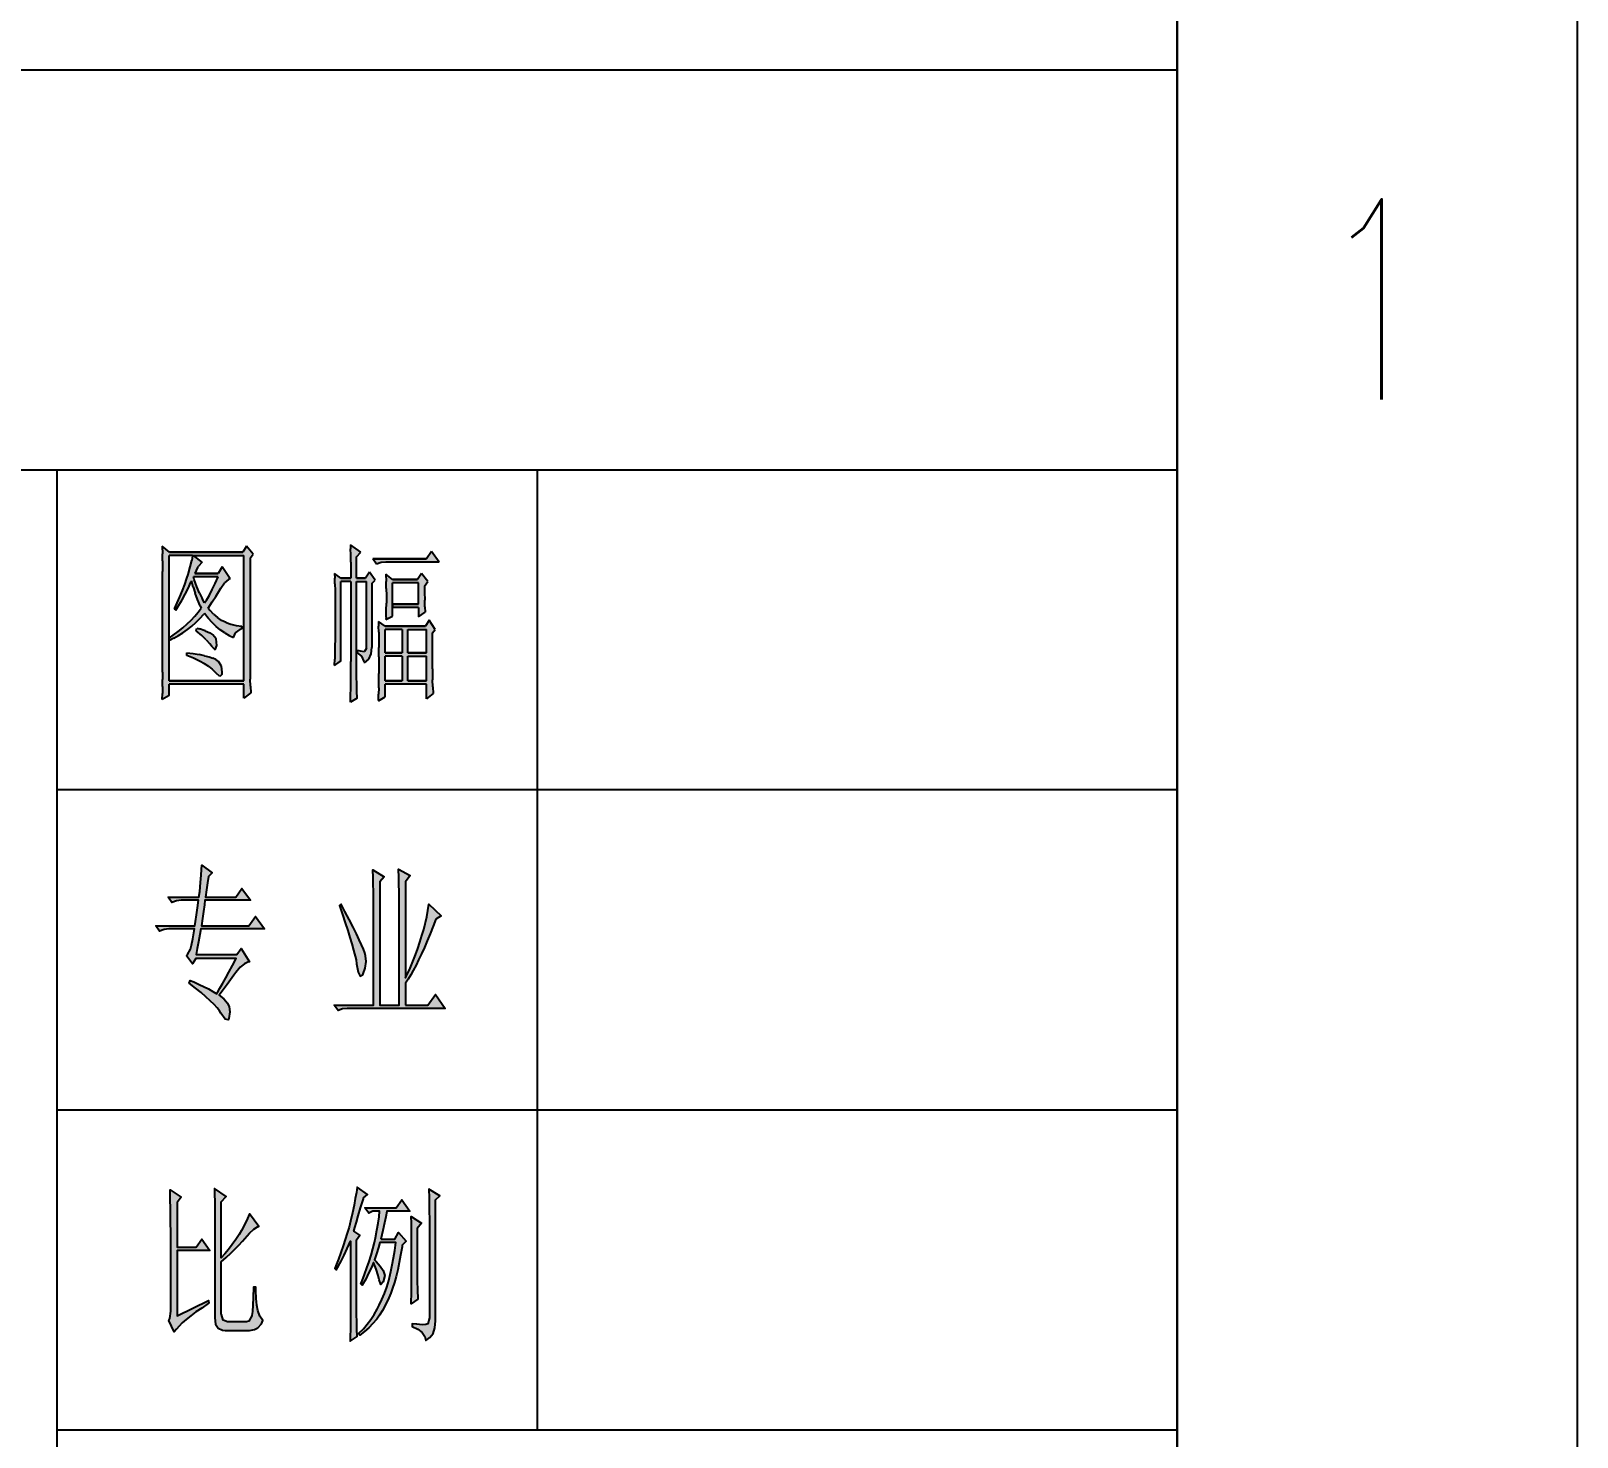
# Model space of a CAD drawing. Header units: inches. Extents: x 15 to 856, y 8 to 602.
# Drawn here: x 817.28 to 855.93, y 25.51 to 60.65 of the extents above; entities that cross this region are included whole.
import ezdxf
from ezdxf.enums import TextEntityAlignment as Align

# ---------------------------------------------------------------- set-up
doc = ezdxf.new("R2010")
doc.units = ezdxf.units.IN
doc.layers.add('1', color=7, linetype='Continuous')
doc.layers.add('图框', color=4, linetype='Continuous')
doc.styles.add('HZ', font='txt_____.ttf', dxfattribs={"width": 0.7, "bigfont": 'HZTXT'})

# ---------------------------------------------------------------- blocks, each defined once
blk = doc.blocks.new('tk1')
at = {"layer": '图框'}
for p, q in [((10, 584), (10, -10)), ((0, 287), (0, 0)), ((0, 287), (0, 0)), ((0, 287), (0, 0)), ((0, 287), (0, 0))]:
    blk.add_line(p, q, dxfattribs=at)
at = {"layer": '图框', "color": 1}
blk.add_line((0, 574), (0, 0), dxfattribs=at)
at = {"layer": '图框', "style": 'HZ', "width": 0.7}
blk.add_text('1', height=5, dxfattribs=at).set_placement((4.961, 33.756), align=Align.CENTER)

msp = doc.modelspace()

# ---------------------------------------------------------------- hatches: boundary and pattern name
at = {"layer": '1'}
h = msp.add_hatch(color=7, dxfattribs=at)
h.paths.add_polyline_path([(822.764, 47.476), (822.834, 47.576), (822.671, 47.776), (822.577, 47.626), (820.748, 47.626), (820.562, 47.776), (820.567, 47.585), (820.571, 47.404), (820.573, 47.234), (820.573, 47.142), (820.573, 44.626), (820.572, 44.445), (820.57, 44.267), (820.566, 44.09), (820.562, 43.943), (820.736, 44.043), (820.736, 44.326), (822.601, 44.326), (822.601, 43.976), (822.775, 44.109), (822.77, 44.273), (822.765, 44.448), (822.764, 44.636), (822.764, 44.709)], is_closed=False)
h.paths.add_polyline_path([(820.736, 47.542), (821.319, 47.542), (822.601, 47.542), (822.601, 44.409), (820.736, 44.409), (820.736, 45.409)], is_closed=False, flags=16)
h.paths.add_polyline_path([(820.838, 45.547), (820.96, 45.639), (821.075, 45.733), (821.183, 45.828), (821.283, 45.925), (821.376, 46.024), (821.461, 46.124), (821.54, 46.226), (821.515, 46.281), (821.448, 46.44), (821.388, 46.599), (821.337, 46.755), (821.295, 46.909), (821.28, 46.872), (821.21, 46.718), (821.138, 46.572), (821.061, 46.432), (820.982, 46.3), (820.899, 46.176), (820.864, 46.209), (820.866, 46.211), (820.937, 46.359), (821.005, 46.51), (821.068, 46.662), (821.126, 46.818), (821.179, 46.976), (821.208, 47.066), (821.265, 47.259), (821.302, 47.418), (821.317, 47.532), (821.356, 47.532), (821.563, 47.376), (821.47, 47.276), (821.446, 47.238), (821.377, 47.093), (821.959, 47.093), (822.065, 47.26), (822.263, 46.959), (822.223, 46.941), (822.122, 46.857), (822.029, 46.726), (821.978, 46.639), (821.902, 46.515), (821.814, 46.378), (821.715, 46.226), (821.759, 46.167), (821.845, 46.071), (821.941, 45.988), (822.046, 45.919), (822.159, 45.863), (822.282, 45.82), (822.413, 45.792), (822.554, 45.776), (822.554, 45.709), (822.508, 45.691), (822.395, 45.607), (822.344, 45.493), (822.24, 45.539), (822.124, 45.603), (822.014, 45.678), (821.909, 45.766), (821.808, 45.863), (821.712, 45.972), (821.622, 46.092), (821.604, 46.073), (821.505, 45.968), (821.404, 45.868), (821.3, 45.775), (821.192, 45.689), (821.082, 45.61), (820.97, 45.537), (820.854, 45.47), (820.746, 45.415), (820.746, 45.483)], is_closed=False, flags=0)
h.paths.add_polyline_path([(821.412, 45.66), (821.424, 45.726), (821.494, 45.705), (821.637, 45.656), (821.749, 45.608), (821.831, 45.559), (821.912, 45.454), (821.925, 45.293), (821.888, 45.186), (821.809, 45.259), (821.749, 45.335), (821.661, 45.43), (821.549, 45.538)], is_closed=False, flags=0)
h.paths.add_polyline_path([(821.179, 45.109), (821.337, 45.088), (821.49, 45.063), (821.623, 45.035), (821.735, 45.007), (821.828, 44.976), (821.902, 44.942), (821.966, 44.89), (822.045, 44.771), (822.065, 44.626), (822.058, 44.57), (822.005, 44.514), (821.902, 44.609), (821.881, 44.633), (821.813, 44.697), (821.725, 44.763), (821.618, 44.831), (821.491, 44.9), (821.345, 44.97), (821.179, 45.043)], is_closed=False, flags=0)
h.paths.add_polyline_path([(821.622, 46.359), (821.558, 46.465), (821.493, 46.597), (821.429, 46.755), (821.364, 46.941), (821.342, 47.009), (821.959, 47.009), (821.888, 46.841), (821.815, 46.688), (821.741, 46.55), (821.666, 46.425)], is_closed=False, flags=0)
h = msp.add_hatch(color=7, dxfattribs=at)
h.paths.add_polyline_path([(825.421, 47.509), (825.525, 47.626), (825.269, 47.809), (825.273, 47.704), (825.278, 47.56), (825.279, 47.376), (825.281, 47.153), (825.281, 46.976), (825.025, 46.976), (824.873, 47.093), (824.877, 46.974), (824.88, 46.83), (824.882, 46.664), (824.884, 46.473), (824.885, 46.258), (824.885, 46.043), (824.885, 45.834), (824.884, 45.636), (824.883, 45.449), (824.881, 45.27), (824.879, 45.103), (824.877, 44.945), (824.873, 44.797), (825.025, 44.91), (825.025, 46.893), (825.281, 46.893), (825.281, 44.893), (825.281, 44.751), (825.279, 44.594), (825.278, 44.422), (825.275, 44.234), (825.272, 44.032), (825.269, 43.876), (825.432, 43.976), (825.428, 44.151), (825.425, 44.328), (825.423, 44.506), (825.421, 44.685), (825.421, 44.826), (825.421, 46.893), (825.666, 46.893), (825.666, 45.226), (825.619, 45.143), (825.513, 45.159), (825.444, 45.176), (825.444, 45.109), (825.555, 45.026), (825.613, 44.893), (825.619, 44.859), (825.727, 44.953), (825.789, 45.079), (825.806, 45.238), (825.806, 46.842), (825.887, 46.926), (825.747, 47.126), (825.642, 46.976), (825.421, 46.976)], is_closed=False)
h.paths.add_polyline_path([(827.297, 47.643), (827.168, 47.459), (825.829, 47.459), (825.922, 47.326), (826.038, 47.365), (826.155, 47.376), (827.483, 47.376)], is_closed=False)
h.paths.add_polyline_path([(826.318, 46.859), (826.97, 46.859), (826.97, 46.326), (826.318, 46.326), (826.318, 46.242), (826.97, 46.242), (826.97, 46.009), (827.134, 46.126), (827.129, 46.26), (827.124, 46.427), (827.123, 46.627), (827.122, 46.776), (827.204, 46.893), (827.041, 47.093), (826.948, 46.943), (826.318, 46.943), (826.155, 47.076), (826.161, 46.894), (826.165, 46.717), (826.167, 46.542), (826.167, 46.526), (826.166, 46.352), (826.163, 46.175), (826.157, 45.995), (826.155, 45.942), (826.318, 46.026), (826.318, 46.242), (826.318, 46.326)], is_closed=False)
h.paths.add_polyline_path([(827.32, 45.609), (827.39, 45.693), (827.239, 45.926), (827.146, 45.776), (826.132, 45.776), (825.969, 45.893), (825.973, 45.773), (825.976, 45.625), (825.978, 45.448), (825.979, 45.243), (825.98, 45.009), (825.98, 44.993), (825.98, 44.785), (825.979, 44.589), (825.978, 44.405), (825.975, 44.233), (825.972, 44.072), (825.969, 43.923), (825.969, 43.91), (826.132, 44.009), (826.132, 44.326), (827.168, 44.326), (827.168, 43.959), (827.332, 44.093), (827.327, 44.26), (827.323, 44.436), (827.321, 44.62), (827.32, 44.709)], is_closed=False)
h.paths.add_polyline_path([(826.132, 45.693), (826.563, 45.693), (826.563, 45.109), (826.132, 45.109)], is_closed=False, flags=16)
h.paths.add_polyline_path([(826.132, 45.026), (826.563, 45.026), (826.563, 44.409), (826.132, 44.409)], is_closed=False, flags=16)
h.paths.add_polyline_path([(826.703, 45.693), (827.168, 45.693), (827.168, 45.109), (826.703, 45.109)], is_closed=False, flags=16)
h.paths.add_polyline_path([(826.703, 45.026), (827.168, 45.026), (827.168, 44.409), (826.703, 44.409)], is_closed=False, flags=16)
h = msp.add_hatch(color=7, dxfattribs=at)
h.paths.add_polyline_path([(821.471, 37.884), (821.504, 38.069), (821.528, 38.206), (823.117, 38.206), (822.894, 38.519), (822.728, 38.287), (821.542, 38.287), (821.566, 38.467), (821.595, 38.643), (821.618, 38.813), (821.632, 38.923), (822.766, 38.923), (822.557, 39.221), (822.406, 39.003), (821.647, 39.003), (821.67, 39.183), (821.694, 39.359), (821.718, 39.52), (821.808, 39.606), (821.552, 39.805), (821.547, 39.696), (821.538, 39.549), (821.523, 39.364), (821.5, 39.141), (821.481, 39.003), (820.712, 39.003), (820.807, 38.87), (820.921, 38.908), (821.04, 38.923), (821.471, 38.923), (821.447, 38.733), (821.419, 38.557), (821.395, 38.391), (821.376, 38.287), (820.399, 38.287), (820.494, 38.154), (820.608, 38.192), (820.727, 38.206), (821.367, 38.206), (821.329, 37.964), (821.296, 37.798), (821.272, 37.704), (821.191, 37.566), (821.168, 37.538), (821.319, 37.338), (821.4, 37.471), (822.415, 37.471), (822.32, 37.296), (822.23, 37.13), (822.149, 36.983), (822.074, 36.85), (822.007, 36.726), (821.946, 36.622), (821.927, 36.589), (821.827, 36.646), (821.723, 36.707), (821.485, 36.821), (821.353, 36.883), (821.263, 36.921), (821.239, 36.855), (821.395, 36.731), (821.533, 36.617), (821.656, 36.513), (821.765, 36.413), (821.86, 36.319), (821.936, 36.233), (821.998, 36.157), (822.031, 36.105), (822.135, 35.953), (822.211, 35.934), (822.23, 35.972), (822.249, 36.138), (822.24, 36.257), (822.197, 36.352), (822.102, 36.461), (821.983, 36.556), (822.088, 36.688), (822.183, 36.817), (822.273, 36.935), (822.353, 37.049), (822.406, 37.12), (822.51, 37.248), (822.619, 37.334), (822.723, 37.381), (822.742, 37.386), (822.534, 37.722), (822.429, 37.571), (821.414, 37.571), (821.438, 37.718)], is_closed=False)
h.paths.add_polyline_path([(825.626, 37.609), (825.593, 37.699), (825.546, 37.808), (825.489, 37.936), (825.418, 38.088), (825.337, 38.254), (825.237, 38.443), (825.128, 38.647), (825.038, 38.823), (824.991, 38.79), (825.071, 38.567), (825.138, 38.358), (825.204, 38.168), (825.256, 37.993), (825.304, 37.832), (825.346, 37.68), (825.408, 37.433), (825.422, 37.338), (825.465, 37.125), (825.512, 37.03), (825.569, 37.058), (825.588, 37.087), (825.64, 37.229), (825.659, 37.395), (825.645, 37.538)], is_closed=False, flags=17)
h.paths.add_polyline_path([(826.646, 39.387), (826.765, 39.539), (826.47, 39.705), (826.48, 39.492), (826.48, 39.307), (826.485, 39.15), (826.485, 36.304), (826.006, 36.304), (826.006, 39.387), (826.11, 39.506), (825.83, 39.686), (825.835, 39.496), (825.84, 39.316), (825.844, 39.15), (825.844, 36.304), (824.863, 36.304), (824.957, 36.171), (825.071, 36.209), (825.19, 36.219), (827.637, 36.219), (827.395, 36.57), (827.206, 36.304), (826.646, 36.304), (826.646, 36.855), (826.708, 36.949), (826.774, 37.058), (826.84, 37.172), (826.907, 37.3), (826.973, 37.438), (827.044, 37.585), (827.116, 37.741), (827.187, 37.907), (827.258, 38.083), (827.334, 38.273), (827.405, 38.453), (827.533, 38.538), (827.229, 38.823), (827.206, 38.666), (827.177, 38.51), (827.101, 38.197), (827.054, 38.04), (827.006, 37.879), (826.954, 37.718), (826.893, 37.556), (826.826, 37.395), (826.76, 37.229), (826.646, 36.987)], is_closed=False)
h = msp.add_hatch(color=7, dxfattribs=at)
h.paths.add_polyline_path([(821.163, 28.445), (821.277, 28.535), (821.405, 28.635), (821.552, 28.734), (821.708, 28.843), (821.727, 28.853), (821.718, 28.924), (820.935, 28.54), (820.935, 30.171), (821.751, 30.171), (821.552, 30.456), (821.414, 30.257), (820.935, 30.257), (820.935, 31.371), (821.04, 31.504), (820.76, 31.689), (820.764, 31.561), (820.764, 31.414), (820.769, 31.253), (820.769, 30.864), (820.774, 30.636), (820.774, 28.654), (820.75, 28.473), (820.727, 28.421), (820.864, 28.137), (820.916, 28.208), (820.983, 28.279), (821.063, 28.36)], is_closed=False)
h.paths.add_polyline_path([(823.041, 28.341), (823.079, 28.421), (822.999, 28.526), (822.951, 28.673), (822.927, 28.801), (822.913, 28.971), (822.904, 29.175), (822.904, 29.256), (822.847, 29.256), (822.837, 29), (822.828, 28.801), (822.818, 28.644), (822.799, 28.545), (822.799, 28.54), (822.728, 28.407), (822.671, 28.388), (822.192, 28.388), (822.083, 28.431), (822.045, 28.568), (822.04, 28.587), (822.04, 29.887), (822.164, 29.996), (822.278, 30.105), (822.382, 30.205), (822.477, 30.304), (822.567, 30.404), (822.624, 30.47), (822.742, 30.608), (822.851, 30.707), (822.946, 30.76), (822.975, 30.774), (822.742, 31.087), (822.695, 30.968), (822.629, 30.826), (822.543, 30.669), (822.486, 30.57), (822.401, 30.442), (822.315, 30.318), (822.221, 30.2), (822.126, 30.086), (822.04, 29.986), (822.04, 31.39), (822.159, 31.523), (821.87, 31.722), (821.87, 31.566), (821.874, 31.4), (821.879, 31.22), (821.879, 28.488), (821.898, 28.331), (821.965, 28.227), (822.069, 28.179), (822.135, 28.17), (822.742, 28.17), (822.87, 28.194), (822.951, 28.236)], is_closed=False)
h.paths.add_polyline_path([(825.422, 28.563), (825.422, 30.437), (825.503, 30.556), (825.351, 30.655), (825.38, 30.75), (825.418, 30.878), (825.465, 31.039), (825.522, 31.239), (825.593, 31.466), (825.598, 31.49), (825.693, 31.571), (825.436, 31.756), (825.418, 31.623), (825.389, 31.471), (825.361, 31.3), (825.318, 31.111), (825.27, 30.907), (825.233, 30.755), (825.185, 30.603), (825.138, 30.447), (825.085, 30.285), (825.029, 30.124), (824.967, 29.958), (824.901, 29.792), (824.877, 29.721), (824.91, 29.688), (824.972, 29.787), (825.033, 29.906), (825.109, 30.053), (825.185, 30.219), (825.27, 30.404), (825.27, 28.412), (825.266, 28.222), (825.261, 28.004), (825.261, 27.904), (825.436, 28.023), (825.427, 28.213), (825.427, 28.393)], is_closed=False)
h.paths.add_polyline_path([(826.178, 31.153), (826.75, 31.153), (826.556, 31.438), (826.414, 31.239), (825.631, 31.239), (825.726, 31.106), (825.83, 31.153), (825.996, 31.153), (825.982, 31.016), (825.958, 30.854), (825.93, 30.679), (825.892, 30.484), (825.868, 30.371), (825.783, 30.058), (825.735, 29.896), (825.678, 29.74), (825.621, 29.574), (825.56, 29.413), (825.527, 29.337), (825.565, 29.303), (825.65, 29.455), (825.721, 29.602), (825.792, 29.745), (825.844, 29.873), (825.911, 29.702), (825.958, 29.545), (825.982, 29.436), (826.029, 29.318), (826.086, 29.389), (826.124, 29.545), (826.086, 29.673), (826.015, 29.782), (825.911, 29.896), (825.868, 29.939), (825.92, 30.086), (825.968, 30.247), (826.006, 30.371), (826.404, 30.371), (826.376, 30.171), (826.347, 29.986), (826.314, 29.811), (826.281, 29.65), (826.248, 29.498), (826.229, 29.422), (826.176, 29.256), (826.119, 29.095), (826.053, 28.943), (825.987, 28.801), (825.935, 28.706), (825.863, 28.573), (825.778, 28.45), (825.688, 28.331), (825.593, 28.217), (825.479, 28.103), (825.503, 28.056), (825.621, 28.146), (825.726, 28.241), (825.825, 28.345), (825.916, 28.445), (825.925, 28.454), (825.996, 28.554), (826.067, 28.673), (826.143, 28.815), (826.224, 28.986), (826.276, 29.104), (826.323, 29.232), (826.366, 29.37), (826.409, 29.522), (826.452, 29.688), (826.489, 29.868), (826.523, 30.058), (826.561, 30.262), (826.565, 30.304), (826.66, 30.404), (826.47, 30.622), (826.38, 30.456), (826.029, 30.456), (826.077, 30.674), (826.119, 30.859), (826.153, 31.016)], is_closed=False)
h.paths.add_polyline_path([(826.94, 30.722), (827.044, 30.854), (826.788, 31.02), (826.793, 30.854), (826.798, 30.679), (826.798, 29.308), (826.793, 29.109), (826.788, 28.872), (826.788, 28.839), (826.95, 28.957), (826.945, 29.199), (826.94, 29.398)], is_closed=False)
h.paths.add_polyline_path([(827.395, 31.438), (827.5, 31.537), (827.229, 31.703), (827.234, 31.49), (827.239, 31.3), (827.239, 31.13), (827.244, 30.982), (827.244, 28.488), (827.201, 28.341), (827.149, 28.322), (827.059, 28.317), (826.931, 28.326), (826.812, 28.341), (826.812, 28.269), (826.954, 28.208), (827.063, 28.122), (827.125, 28.018), (827.149, 27.923), (827.253, 27.994), (827.334, 28.099), (827.376, 28.241), (827.395, 28.416)], is_closed=False)

# ---------------------------------------------------------------- linework, layer by layer
at = {"color": 7}
for p, q in [((820.748, 47.626), (820.562, 47.776)), ((820.562, 47.776), (820.567, 47.585)), ((820.571, 47.404), (820.567, 47.585)), ((820.736, 45.409), (820.736, 47.542)), ((821.319, 47.542), (820.736, 47.542)), ((822.577, 47.626), (820.748, 47.626)), ((822.577, 47.626), (820.748, 47.626)), ((820.748, 47.626), (822.577, 47.626)), ((820.748, 47.626), (820.748, 47.626)), ((821.319, 47.542), (822.601, 47.542)), ((822.671, 47.776), (822.577, 47.626)), ((822.601, 44.409), (822.601, 47.542)), ((822.834, 47.576), (822.671, 47.776)), ((822.764, 47.476), (822.834, 47.576)), ((825.525, 47.626), (825.269, 47.809)), ((825.269, 47.809), (825.273, 47.704)), ((825.278, 47.56), (825.273, 47.704)), ((825.279, 47.376), (825.278, 47.56)), ((825.421, 47.509), (825.525, 47.626)), ((827.297, 47.643), (827.168, 47.459)), ((827.483, 47.376), (827.297, 47.643)), ((820.571, 47.404), (820.573, 47.234)), ((820.573, 47.234), (820.573, 47.142)), ((821.208, 47.066), (821.265, 47.259)), ((821.265, 47.259), (821.302, 47.418)), ((821.317, 47.532), (821.302, 47.418)), ((821.317, 47.532), (821.356, 47.532)), ((821.563, 47.376), (821.356, 47.532)), ((821.446, 47.238), (821.377, 47.093)), ((821.446, 47.238), (821.47, 47.276)), ((821.563, 47.376), (821.47, 47.276)), ((822.065, 47.26), (821.959, 47.093)), ((822.263, 46.959), (822.065, 47.26)), ((822.764, 47.476), (822.764, 44.709)), ((825.279, 47.376), (825.281, 47.153)), ((825.421, 46.976), (825.421, 47.509)), ((825.922, 47.326), (825.829, 47.459)), ((827.168, 47.459), (825.829, 47.459)), ((827.168, 47.459), (825.829, 47.459)), ((825.829, 47.459), (827.168, 47.459)), ((825.829, 47.459), (825.829, 47.459)), ((826.038, 47.365), (825.922, 47.326)), ((826.155, 47.376), (826.038, 47.365)), ((827.483, 47.376), (826.155, 47.376)), ((820.573, 44.626), (820.573, 47.142)), ((821.068, 46.662), (821.126, 46.818)), ((821.126, 46.818), (821.179, 46.976)), ((821.179, 46.976), (821.208, 47.066)), ((821.21, 46.718), (821.28, 46.872)), ((821.295, 46.909), (821.28, 46.872)), ((821.337, 46.755), (821.295, 46.909)), ((821.959, 47.009), (821.342, 47.009)), ((821.364, 46.941), (821.342, 47.009)), ((821.429, 46.755), (821.364, 46.941)), ((821.959, 47.093), (821.377, 47.093)), ((821.959, 47.093), (821.377, 47.093)), ((821.377, 47.093), (821.959, 47.093)), ((821.377, 47.093), (821.377, 47.093)), ((821.815, 46.688), (821.888, 46.841)), ((821.888, 46.841), (821.959, 47.009)), ((822.029, 46.726), (822.122, 46.857)), ((822.223, 46.941), (822.122, 46.857)), ((822.263, 46.959), (822.223, 46.941)), ((824.873, 47.093), (824.877, 46.974)), ((825.025, 46.976), (824.873, 47.093)), ((824.88, 46.83), (824.877, 46.974)), ((824.88, 46.83), (824.882, 46.664)), ((825.281, 46.976), (825.025, 46.976)), ((825.281, 46.976), (825.025, 46.976)), ((825.025, 46.976), (825.281, 46.976)), ((825.025, 46.976), (825.025, 46.976)), ((825.281, 46.893), (825.025, 46.893)), ((825.025, 44.91), (825.025, 46.893)), ((825.281, 47.153), (825.281, 46.976)), ((825.281, 46.893), (825.281, 44.893)), ((825.421, 46.976), (825.642, 46.976)), ((825.642, 46.976), (825.421, 46.976)), ((825.642, 46.976), (825.421, 46.976)), ((825.421, 44.826), (825.421, 46.893)), ((825.421, 46.893), (825.666, 46.893)), ((825.747, 47.126), (825.642, 46.976)), ((825.666, 45.226), (825.666, 46.893)), ((825.887, 46.926), (825.747, 47.126)), ((825.806, 46.842), (825.887, 46.926)), ((825.806, 46.842), (825.806, 45.242)), ((826.155, 47.076), (826.161, 46.894)), ((826.318, 46.943), (826.155, 47.076)), ((826.165, 46.717), (826.161, 46.894)), ((826.948, 46.943), (826.318, 46.943)), ((826.948, 46.943), (826.318, 46.943)), ((826.318, 46.943), (826.948, 46.943)), ((826.318, 46.943), (826.318, 46.943)), ((826.97, 46.859), (826.318, 46.859)), ((826.318, 46.326), (826.318, 46.859)), ((827.041, 47.093), (826.948, 46.943)), ((826.97, 46.326), (826.97, 46.859)), ((827.204, 46.893), (827.041, 47.093)), ((827.122, 46.776), (827.204, 46.893)), ((827.122, 46.776), (827.123, 46.627)), ((820.937, 46.359), (821.005, 46.51)), ((820.982, 46.3), (821.061, 46.432)), ((821.005, 46.51), (821.068, 46.662)), ((821.061, 46.432), (821.138, 46.572)), ((821.138, 46.572), (821.21, 46.718)), ((821.337, 46.755), (821.388, 46.599)), ((821.448, 46.44), (821.388, 46.599)), ((821.493, 46.597), (821.429, 46.755)), ((821.515, 46.281), (821.448, 46.44)), ((821.493, 46.597), (821.558, 46.465)), ((821.622, 46.359), (821.558, 46.465)), ((821.622, 46.359), (821.666, 46.425)), ((821.666, 46.425), (821.741, 46.55)), ((821.741, 46.55), (821.815, 46.688)), ((821.814, 46.378), (821.902, 46.515)), ((821.902, 46.515), (821.978, 46.639)), ((821.978, 46.639), (822.029, 46.726)), ((824.882, 46.664), (824.884, 46.473)), ((824.884, 46.473), (824.885, 46.258)), ((826.165, 46.717), (826.167, 46.542)), ((826.167, 46.526), (826.166, 46.352)), ((826.167, 46.542), (826.167, 46.526)), ((827.123, 46.627), (827.124, 46.427)), ((827.129, 46.26), (827.124, 46.427)), ((820.866, 46.211), (820.864, 46.209)), ((820.864, 46.209), (820.899, 46.176)), ((820.866, 46.211), (820.937, 46.359)), ((820.899, 46.176), (820.982, 46.3)), ((821.283, 45.925), (821.376, 46.024)), ((821.376, 46.024), (821.461, 46.124)), ((821.461, 46.124), (821.54, 46.226)), ((821.505, 45.968), (821.604, 46.073)), ((821.515, 46.281), (821.54, 46.226)), ((821.622, 46.092), (821.604, 46.073)), ((821.712, 45.972), (821.622, 46.092)), ((821.715, 46.226), (821.814, 46.378)), ((821.715, 46.226), (821.759, 46.167)), ((821.845, 46.071), (821.759, 46.167)), ((821.845, 46.071), (821.941, 45.988)), ((824.885, 46.258), (824.885, 46.043)), ((824.885, 46.043), (824.885, 45.834)), ((826.155, 45.942), (826.318, 46.026)), ((826.157, 45.995), (826.163, 46.175)), ((826.163, 46.175), (826.166, 46.352)), ((826.318, 46.326), (826.318, 46.242)), ((826.318, 46.242), (826.318, 46.326)), ((826.97, 46.326), (826.318, 46.326)), ((826.97, 46.326), (826.318, 46.326)), ((826.318, 46.326), (826.97, 46.326)), ((826.318, 46.326), (826.318, 46.326)), ((826.97, 46.242), (826.318, 46.242)), ((826.318, 46.026), (826.318, 46.242)), ((826.97, 46.242), (826.97, 46.009)), ((826.97, 46.009), (827.134, 46.126)), ((827.129, 46.26), (827.134, 46.126)), ((820.838, 45.547), (820.96, 45.639)), ((820.96, 45.639), (821.075, 45.733)), ((820.97, 45.537), (821.082, 45.61)), ((821.075, 45.733), (821.183, 45.828)), ((821.082, 45.61), (821.192, 45.689)), ((821.183, 45.828), (821.283, 45.925)), ((821.192, 45.689), (821.3, 45.775)), ((821.3, 45.775), (821.404, 45.868)), ((821.404, 45.868), (821.505, 45.968)), ((821.412, 45.66), (821.424, 45.726)), ((821.549, 45.538), (821.412, 45.66)), ((821.424, 45.726), (821.494, 45.705)), ((821.637, 45.656), (821.494, 45.705)), ((821.637, 45.656), (821.749, 45.608)), ((821.808, 45.863), (821.712, 45.972)), ((821.909, 45.766), (821.808, 45.863)), ((822.014, 45.678), (821.909, 45.766)), ((822.046, 45.919), (821.941, 45.988)), ((822.124, 45.603), (822.014, 45.678)), ((822.159, 45.863), (822.046, 45.919)), ((822.159, 45.863), (822.282, 45.82)), ((822.282, 45.82), (822.413, 45.792)), ((822.395, 45.607), (822.508, 45.691)), ((822.413, 45.792), (822.554, 45.776)), ((822.554, 45.709), (822.508, 45.691)), ((822.554, 45.709), (822.554, 45.776)), ((824.884, 45.636), (824.883, 45.449)), ((824.885, 45.834), (824.884, 45.636)), ((825.969, 45.893), (825.973, 45.773)), ((826.132, 45.776), (825.969, 45.893)), ((825.976, 45.625), (825.973, 45.773)), ((825.976, 45.625), (825.978, 45.448)), ((827.146, 45.776), (826.132, 45.776)), ((827.146, 45.776), (826.132, 45.776)), ((826.132, 45.776), (827.146, 45.776)), ((826.132, 45.776), (826.132, 45.776)), ((826.563, 45.693), (826.132, 45.693)), ((826.132, 45.109), (826.132, 45.693)), ((826.157, 45.995), (826.155, 45.942)), ((826.563, 45.693), (826.563, 45.109)), ((826.703, 45.693), (827.168, 45.693)), ((826.703, 45.109), (826.703, 45.693)), ((827.239, 45.926), (827.146, 45.776)), ((827.168, 45.109), (827.168, 45.693)), ((827.39, 45.693), (827.239, 45.926)), ((827.32, 45.609), (827.39, 45.693)), ((827.32, 44.709), (827.32, 45.609)), ((820.736, 44.409), (820.736, 45.409)), ((820.746, 45.483), (820.838, 45.547)), ((820.746, 45.415), (820.746, 45.483)), ((820.854, 45.47), (820.746, 45.415)), ((820.854, 45.47), (820.97, 45.537)), ((821.661, 45.43), (821.549, 45.538)), ((821.661, 45.43), (821.749, 45.335)), ((821.749, 45.608), (821.831, 45.559)), ((821.809, 45.259), (821.749, 45.335)), ((821.809, 45.259), (821.888, 45.186)), ((821.912, 45.454), (821.831, 45.559)), ((821.888, 45.186), (821.925, 45.293)), ((821.925, 45.293), (821.912, 45.454)), ((822.124, 45.603), (822.24, 45.539)), ((822.24, 45.539), (822.344, 45.493)), ((822.344, 45.493), (822.395, 45.607)), ((824.881, 45.27), (824.879, 45.103)), ((824.883, 45.449), (824.881, 45.27)), ((825.666, 45.226), (825.619, 45.143)), ((825.789, 45.079), (825.806, 45.238)), ((825.806, 45.242), (825.806, 45.238)), ((825.978, 45.448), (825.979, 45.243)), ((825.98, 45.009), (825.979, 45.243)), ((821.179, 45.043), (821.179, 45.109)), ((821.179, 45.109), (821.337, 45.088)), ((821.345, 44.97), (821.179, 45.043)), ((821.337, 45.088), (821.49, 45.063)), ((821.491, 44.9), (821.345, 44.97)), ((821.623, 45.035), (821.49, 45.063)), ((821.618, 44.831), (821.491, 44.9)), ((821.623, 45.035), (821.735, 45.007)), ((821.735, 45.007), (821.828, 44.976)), ((821.902, 44.942), (821.828, 44.976)), ((821.966, 44.89), (821.902, 44.942)), ((822.045, 44.771), (821.966, 44.89)), ((824.873, 44.797), (824.877, 44.945)), ((825.025, 44.91), (824.873, 44.797)), ((824.873, 44.792), (825.025, 44.91)), ((825.025, 44.91), (824.873, 44.797)), ((824.879, 45.103), (824.877, 44.945)), ((825.281, 44.751), (825.281, 44.893)), ((825.444, 45.109), (825.444, 45.176)), ((825.444, 45.176), (825.513, 45.159)), ((825.555, 45.026), (825.444, 45.109)), ((825.513, 45.159), (825.619, 45.143)), ((825.613, 44.893), (825.555, 45.026)), ((825.613, 44.893), (825.619, 44.859)), ((825.619, 44.859), (825.727, 44.953)), ((825.727, 44.953), (825.789, 45.079)), ((825.98, 45.009), (825.98, 44.993)), ((825.98, 44.993), (825.98, 44.785)), ((826.563, 45.109), (826.132, 45.109)), ((826.563, 45.109), (826.132, 45.109)), ((826.132, 45.109), (826.563, 45.109)), ((826.132, 45.109), (826.132, 45.109)), ((826.132, 44.409), (826.132, 45.026)), ((826.563, 45.026), (826.132, 45.026)), ((826.563, 45.026), (826.563, 44.409)), ((826.703, 45.109), (827.168, 45.109)), ((827.168, 45.109), (826.703, 45.109)), ((827.168, 45.109), (826.703, 45.109)), ((826.703, 44.409), (826.703, 45.026)), ((826.703, 45.026), (827.168, 45.026)), ((827.168, 44.409), (827.168, 45.026)), ((820.573, 44.626), (820.572, 44.445)), ((821.725, 44.763), (821.618, 44.831)), ((821.725, 44.763), (821.813, 44.697)), ((821.813, 44.697), (821.881, 44.633)), ((821.902, 44.609), (821.881, 44.633)), ((822.005, 44.514), (821.902, 44.609)), ((822.058, 44.57), (822.005, 44.514)), ((822.065, 44.626), (822.045, 44.771)), ((822.058, 44.57), (822.065, 44.626)), ((822.764, 44.709), (822.764, 44.636)), ((822.764, 44.636), (822.765, 44.448)), ((824.873, 44.797), (824.873, 44.792)), ((825.278, 44.422), (825.279, 44.594)), ((825.279, 44.594), (825.281, 44.751)), ((825.421, 44.685), (825.421, 44.826)), ((825.423, 44.506), (825.421, 44.685)), ((825.425, 44.328), (825.423, 44.506)), ((825.978, 44.405), (825.979, 44.589)), ((825.98, 44.785), (825.979, 44.589)), ((827.32, 44.709), (827.321, 44.62)), ((827.321, 44.62), (827.323, 44.436)), ((820.562, 43.943), (820.566, 44.09)), ((820.57, 44.267), (820.566, 44.09)), ((820.57, 44.267), (820.572, 44.445)), ((822.601, 44.409), (820.736, 44.409)), ((822.601, 44.409), (820.736, 44.409)), ((820.736, 44.409), (822.601, 44.409)), ((820.736, 44.409), (820.736, 44.409)), ((822.601, 44.326), (820.736, 44.326)), ((820.736, 44.043), (820.736, 44.326)), ((822.601, 43.976), (822.601, 44.326)), ((822.775, 44.109), (822.601, 43.976)), ((822.77, 44.273), (822.765, 44.448)), ((822.77, 44.273), (822.775, 44.109)), ((825.272, 44.032), (825.275, 44.234)), ((825.275, 44.234), (825.278, 44.422)), ((825.428, 44.151), (825.425, 44.328)), ((825.432, 43.976), (825.428, 44.151)), ((825.969, 43.923), (825.972, 44.072)), ((825.975, 44.233), (825.972, 44.072)), ((825.975, 44.233), (825.978, 44.405)), ((826.563, 44.409), (826.132, 44.409)), ((826.563, 44.409), (826.132, 44.409)), ((826.132, 44.409), (826.563, 44.409)), ((826.132, 44.409), (826.132, 44.409)), ((827.168, 44.326), (826.132, 44.326)), ((826.132, 44.009), (826.132, 44.326)), ((826.703, 44.409), (827.168, 44.409)), ((827.168, 44.409), (826.703, 44.409)), ((827.168, 44.409), (826.703, 44.409)), ((827.168, 43.959), (827.168, 44.326)), ((827.332, 44.093), (827.168, 43.959)), ((827.327, 44.26), (827.323, 44.436)), ((827.327, 44.26), (827.332, 44.093)), ((820.736, 44.043), (820.562, 43.943)), ((825.269, 43.876), (825.272, 44.032)), ((825.432, 43.976), (825.269, 43.876)), ((825.969, 43.91), (826.132, 44.009)), ((825.969, 43.923), (825.969, 43.91))]:
    msp.add_line(p, q, dxfattribs=at)
at = {"layer": '1', "color": 7}
for points in [[(665.932, 17.681), (845.932, 17.681), (845.932, 91.681)], [(665.932, 59.681), (845.932, 59.681)], [(727.932, 49.681), (845.932, 49.681)], [(817.932, 49.681), (817.932, 17.681)], [(829.932, 49.681), (829.932, 25.681)], [(845.932, 41.681), (817.932, 41.681)], [(845.932, 33.681), (817.932, 33.681)], [(845.932, 25.681), (817.932, 25.681)]]:
    msp.add_lwpolyline(points, dxfattribs=at)
for points in [[(665.932, 75.681), (845.932, 75.681), (845.932, 17.681), (665.932, 17.681)], [(822.24, 36.257), (822.249, 36.138), (822.23, 35.972), (822.211, 35.934), (822.135, 35.953), (822.031, 36.105), (821.998, 36.157), (821.936, 36.233), (821.86, 36.319), (821.765, 36.413), (821.656, 36.513), (821.533, 36.617), (821.395, 36.731), (821.239, 36.855), (821.263, 36.921), (821.353, 36.883), (821.485, 36.821), (821.723, 36.707), (821.827, 36.646), (821.927, 36.589), (821.946, 36.622), (822.007, 36.726), (822.074, 36.85), (822.149, 36.983), (822.23, 37.13), (822.32, 37.296), (822.415, 37.471), (821.4, 37.471), (821.319, 37.338), (821.168, 37.538), (821.191, 37.566), (821.272, 37.704), (821.296, 37.798), (821.329, 37.964), (821.367, 38.206), (820.727, 38.206), (820.608, 38.192), (820.494, 38.154), (820.399, 38.287), (821.376, 38.287), (821.395, 38.391), (821.419, 38.557), (821.447, 38.733), (821.471, 38.923), (821.04, 38.923), (820.921, 38.908), (820.807, 38.87), (820.712, 39.003), (821.481, 39.003), (821.5, 39.141), (821.523, 39.364), (821.538, 39.549), (821.547, 39.696), (821.552, 39.805), (821.808, 39.606), (821.718, 39.52), (821.694, 39.359), (821.67, 39.183), (821.647, 39.003), (822.406, 39.003), (822.557, 39.221), (822.766, 38.923), (821.632, 38.923), (821.618, 38.813), (821.595, 38.643), (821.566, 38.467), (821.542, 38.287), (822.728, 38.287), (822.894, 38.519), (823.117, 38.206), (821.528, 38.206), (821.504, 38.069), (821.471, 37.884), (821.438, 37.718), (821.414, 37.571), (822.429, 37.571), (822.534, 37.722), (822.742, 37.386), (822.723, 37.381), (822.619, 37.334), (822.51, 37.248), (822.406, 37.12), (822.353, 37.049), (822.273, 36.935), (822.183, 36.817), (822.088, 36.688), (821.983, 36.556), (822.102, 36.461), (822.197, 36.352)], [(826.646, 36.304), (827.206, 36.304), (827.395, 36.57), (827.637, 36.219), (825.19, 36.219), (825.071, 36.209), (824.957, 36.171), (824.863, 36.304), (825.844, 36.304), (825.844, 39.15), (825.84, 39.316), (825.835, 39.496), (825.83, 39.686), (826.11, 39.506), (826.006, 39.387), (826.006, 36.304), (826.485, 36.304), (826.485, 39.15), (826.48, 39.307), (826.48, 39.492), (826.47, 39.705), (826.765, 39.539), (826.646, 39.387), (826.646, 36.987), (826.76, 37.229), (826.826, 37.395), (826.893, 37.556), (826.954, 37.718), (827.006, 37.879), (827.054, 38.04), (827.101, 38.197), (827.177, 38.51), (827.206, 38.666), (827.229, 38.823), (827.533, 38.538), (827.405, 38.453), (827.334, 38.273), (827.258, 38.083), (827.187, 37.907), (827.116, 37.741), (827.044, 37.585), (826.973, 37.438), (826.907, 37.3), (826.84, 37.172), (826.774, 37.058), (826.708, 36.949), (826.646, 36.855)], [(825.588, 37.087), (825.64, 37.229), (825.659, 37.395), (825.645, 37.538), (825.626, 37.609), (825.593, 37.699), (825.546, 37.808), (825.489, 37.936), (825.418, 38.088), (825.337, 38.254), (825.237, 38.443), (825.128, 38.647), (825.038, 38.823), (824.991, 38.79), (825.071, 38.567), (825.138, 38.358), (825.204, 38.168), (825.256, 37.993), (825.304, 37.832), (825.346, 37.68), (825.408, 37.433), (825.422, 37.338), (825.465, 37.125), (825.512, 37.03), (825.569, 37.058)], [(822.192, 28.388), (822.083, 28.431), (822.045, 28.568), (822.04, 28.587), (822.04, 29.887), (822.164, 29.996), (822.278, 30.105), (822.382, 30.205), (822.477, 30.304), (822.567, 30.404), (822.624, 30.47), (822.742, 30.608), (822.851, 30.707), (822.946, 30.76), (822.975, 30.774), (822.742, 31.087), (822.695, 30.968), (822.629, 30.826), (822.543, 30.669), (822.486, 30.57), (822.401, 30.442), (822.315, 30.318), (822.221, 30.2), (822.126, 30.086), (822.04, 29.986), (822.04, 31.39), (822.159, 31.523), (821.87, 31.722), (821.87, 31.566), (821.874, 31.4), (821.879, 31.22), (821.879, 28.488), (821.898, 28.331), (821.965, 28.227), (822.069, 28.179), (822.135, 28.17), (822.742, 28.17), (822.87, 28.194), (822.951, 28.236), (823.041, 28.341), (823.079, 28.421), (822.999, 28.526), (822.951, 28.673), (822.927, 28.801), (822.913, 28.971), (822.904, 29.175), (822.904, 29.256), (822.847, 29.256), (822.837, 29), (822.828, 28.801), (822.818, 28.644), (822.799, 28.545), (822.799, 28.54), (822.728, 28.407), (822.671, 28.388)], [(825.109, 30.053), (825.185, 30.219), (825.27, 30.404), (825.27, 28.412), (825.266, 28.222), (825.261, 28.004), (825.261, 27.904), (825.436, 28.023), (825.427, 28.213), (825.427, 28.393), (825.422, 28.563), (825.422, 30.437), (825.503, 30.556), (825.351, 30.655), (825.38, 30.75), (825.418, 30.878), (825.465, 31.039), (825.522, 31.239), (825.593, 31.466), (825.598, 31.49), (825.693, 31.571), (825.436, 31.756), (825.418, 31.623), (825.389, 31.471), (825.361, 31.3), (825.318, 31.111), (825.27, 30.907), (825.233, 30.755), (825.185, 30.603), (825.138, 30.447), (825.085, 30.285), (825.029, 30.124), (824.967, 29.958), (824.901, 29.792), (824.877, 29.721), (824.91, 29.688), (824.972, 29.787), (825.033, 29.906)], [(827.059, 28.317), (826.931, 28.326), (826.812, 28.341), (826.812, 28.269), (826.954, 28.208), (827.063, 28.122), (827.125, 28.018), (827.149, 27.923), (827.253, 27.994), (827.334, 28.099), (827.376, 28.241), (827.395, 28.416), (827.395, 31.438), (827.5, 31.537), (827.229, 31.703), (827.234, 31.49), (827.239, 31.3), (827.239, 31.13), (827.244, 30.982), (827.244, 28.488), (827.201, 28.341), (827.149, 28.322)], [(821.552, 28.734), (821.405, 28.635), (821.277, 28.535), (821.163, 28.445), (821.063, 28.36), (820.983, 28.279), (820.916, 28.208), (820.864, 28.137), (820.727, 28.421), (820.75, 28.473), (820.774, 28.654), (820.774, 30.636), (820.769, 30.864), (820.769, 31.253), (820.764, 31.414), (820.764, 31.561), (820.76, 31.689), (821.04, 31.504), (820.935, 31.371), (820.935, 30.257), (821.414, 30.257), (821.552, 30.456), (821.751, 30.171), (820.935, 30.171), (820.935, 28.54), (821.718, 28.924), (821.727, 28.853), (821.708, 28.843)], [(826.029, 30.456), (826.38, 30.456), (826.47, 30.622), (826.66, 30.404), (826.565, 30.304), (826.561, 30.262), (826.523, 30.058), (826.489, 29.868), (826.452, 29.688), (826.409, 29.522), (826.366, 29.37), (826.323, 29.232), (826.276, 29.104), (826.224, 28.986), (826.143, 28.815), (826.067, 28.673), (825.996, 28.554), (825.925, 28.454), (825.916, 28.445), (825.825, 28.345), (825.726, 28.241), (825.621, 28.146), (825.503, 28.056), (825.479, 28.103), (825.593, 28.217), (825.688, 28.331), (825.778, 28.45), (825.863, 28.573), (825.935, 28.706), (825.987, 28.801), (826.053, 28.943), (826.119, 29.095), (826.176, 29.256), (826.229, 29.422), (826.248, 29.498), (826.281, 29.65), (826.314, 29.811), (826.347, 29.986), (826.376, 30.171), (826.404, 30.371), (826.006, 30.371), (825.968, 30.247), (825.92, 30.086), (825.868, 29.939), (825.911, 29.896), (826.015, 29.782), (826.086, 29.673), (826.124, 29.545), (826.086, 29.389), (826.029, 29.318), (825.982, 29.436), (825.958, 29.545), (825.911, 29.702), (825.844, 29.873), (825.792, 29.745), (825.721, 29.602), (825.65, 29.455), (825.565, 29.303), (825.527, 29.337), (825.56, 29.413), (825.621, 29.574), (825.678, 29.74), (825.735, 29.896), (825.783, 30.058), (825.868, 30.371), (825.892, 30.484), (825.93, 30.679), (825.958, 30.854), (825.982, 31.016), (825.996, 31.153), (825.83, 31.153), (825.726, 31.106), (825.631, 31.239), (826.414, 31.239), (826.556, 31.438), (826.75, 31.153), (826.181, 31.153), (826.176, 31.144), (826.153, 31.016), (826.119, 30.859), (826.077, 30.674)], [(826.798, 29.308), (826.798, 30.679), (826.793, 30.854), (826.788, 31.02), (827.044, 30.854), (826.94, 30.722), (826.94, 29.398), (826.945, 29.199), (826.95, 28.957), (826.788, 28.839), (826.788, 28.872), (826.793, 29.109)]]:
    msp.add_lwpolyline(points, close=True, dxfattribs=at)

# ---------------------------------------------------------------- block references
at = {"linetype": 'Continuous'}
msp.add_blockref('tk1', (845.932, 17.681), dxfattribs=at)

doc.saveas('drawing.dxf')
